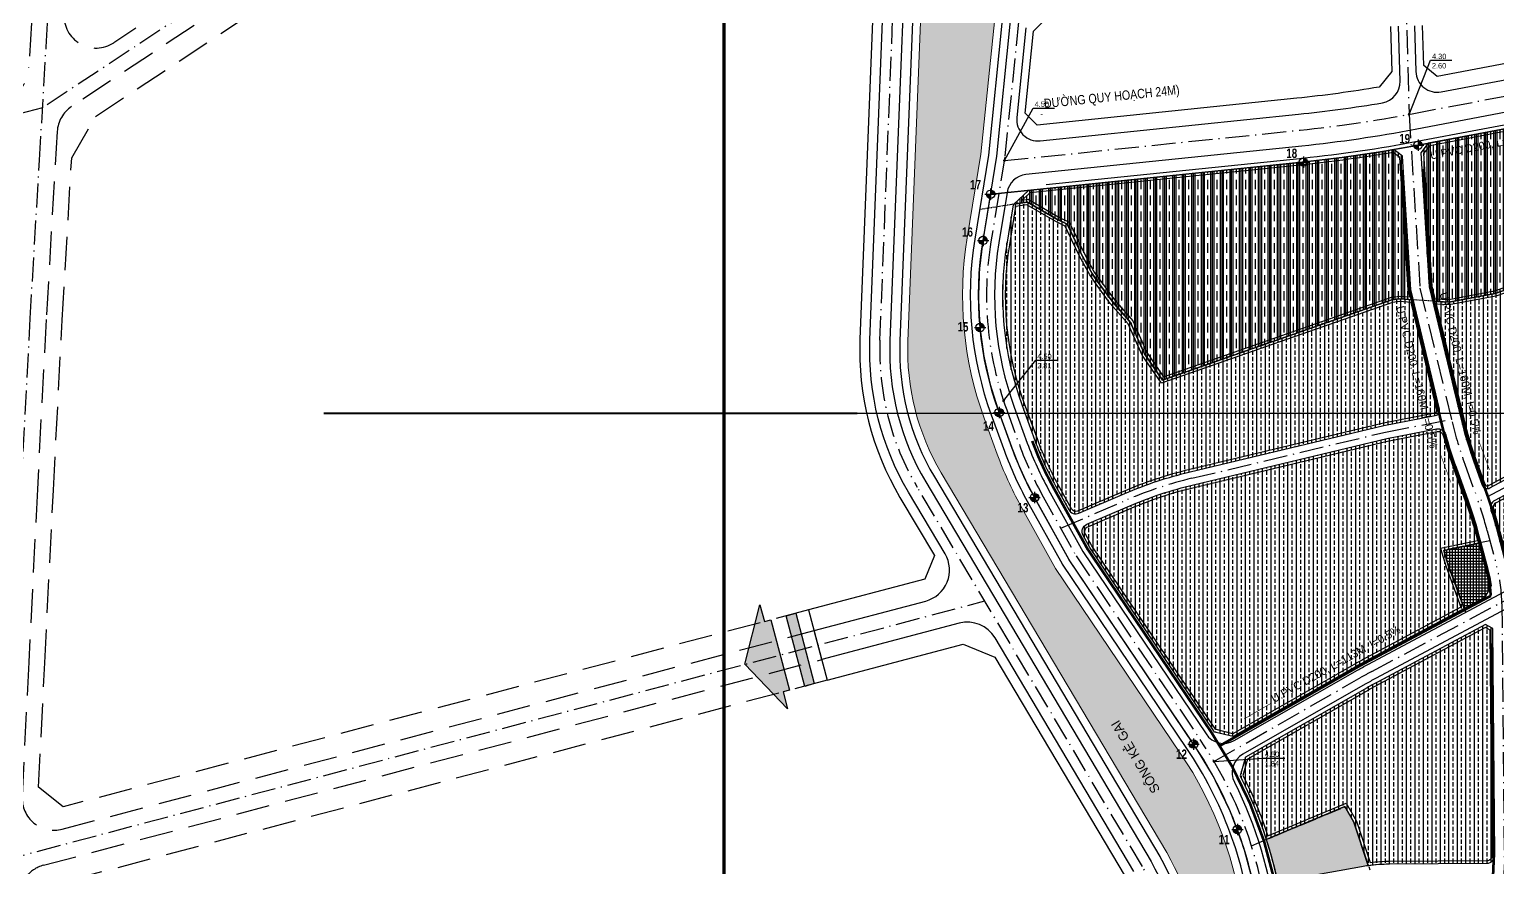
# Model space of a CAD drawing. Header units: metres. Extents: x 566631 to 571358, y 2062953 to 2068466.
# Drawn here: x 567714 to 568264, y 2066066 to 2066380 of the extents above; entities that cross this region are included whole.
import ezdxf
from ezdxf.enums import TextEntityAlignment as Align

# ---------------------------------------------------------------- set-up
doc = ezdxf.new("R2010")
doc.units = ezdxf.units.M
for name, pattern in [('ACAD_ISO10W100', [18.5, 12, -3, 0.5, -3]), ('CENTER', [2, 1.25, -0.25, 0.25, -0.25]), ('HIDDEN', [0.375, 0.25, -0.125])]:
    doc.linetypes.add(name, pattern=pattern)
for name, color, linetype, lineweight in [('boDnv', 54, 'CONTINUOUS', 25), ('datKeSog', 251, 'CONTINUOUS', 13), ('datMatNc', 150, 'CONTINUOUS', 13)]:
    doc.layers.add(name, color=color, linetype=linetype, lineweight=lineweight)
for name, color, linetype in [('BoThamCo', 94, 'CONTINUOUS'), ('ChiaLo', 128, 'CENTER'), ('dat cong cong', 240, 'CONTINUOUS'), ('datOXh', 42, 'CONTINUOUS'), ('ddc', 32, 'CONTINUOUS'), ('ghi_chu', 7, 'CONTINUOUS'), ('hacth sdd', 8, 'CONTINUOUS'), ('hatchViaHe+LogDg', 129, 'CONTINUOUS'), ('Khung ban ve', 7, 'CONTINUOUS'), ('LogDg', 7, 'CONTINUOUS'), ('LogDg phu', 7, 'CONTINUOUS'), ('QH', 7, 'CONTINUOUS'), ('RANHGIOI', 2, 'HIDDEN'), ('TimDg', 222, 'CONTINUOUS'), ('TNuoc Thai', 7, 'CONTINUOUS'), ('ViaHeS', 32, 'CONTINUOUS'), ('ViaHeSphu', 32, 'CONTINUOUS')]:
    doc.layers.add(name, color=color, linetype=linetype)
doc.styles.add('ARIALB', font='VHARIALB.ttf', dxfattribs={"width": 0.75})
doc.styles.add('avantH', font='VHAVAN.ttf', dxfattribs={"height": 10})
doc.styles.add('DIADANH1', font='VHAVAN.ttf', dxfattribs={"height": 2})
doc.styles.add('rms', font='romans.shx', dxfattribs={"width": 0.7, "bigfont": 'vns.shx'})
doc.styles.add('solo', font='VHARIALN.ttf')
doc.styles.add('STYLE3', font='VHBODO.ttf', dxfattribs={"width": 0.8, "height": 2.2})
doc.linetypes.add('ADL', pattern='A,0.125,-0.15,["++",rms,S=0.5,R=0,X=0,Y=-0.2245],-1.35,1.125', length=2.75)
doc.linetypes.add('TNTN_LINE', pattern='A,0.5,-0.2,["TN",Standard,S=0.1,R=0,X=-0.1,Y=-0.05],-0.25', length=0.95)
doc.dimstyles.new('kichthuocnut', dxfattribs={"dimtxt": 1.1, "dimasz": 0.5, "dimexe": 0.5, "dimexo": 0.5, "dimgap": 0.5, "dimtad": 1, "dimzin": 0, "dimdsep": 46, "dimtxsty": 'solo', "dimblk": 'BOXFILLED', "dimcen": 0.09, "dimdle": 1, "dimclrd": 256, "dimclre": 256, "dimclrt": 7, "dimadec": 0, "dimazin": 0, "dimtfac": 1, "dimtix": 1, "dimtofl": 0, "dimtmove": 1, "dimatfit": 3, "dimldrblk": 'ARCHTICK', "dimfxl": 1, "dimtfill": 1, "dimtfillclr": 2, "dimtolj": 1, "dimtzin": 0, "dimlwd": -1, "dimlwe": -1, "dimarcsym": 0})

# ---------------------------------------------------------------- blocks, each defined once
blk = doc.blocks.new('moc')
at = {"layer": 'QH', "linetype": 'Continuous'}
h = blk.add_hatch(color=7, dxfattribs=at)
h.paths.add_polyline_path([(0, 0), (0.53, 0, 0.414214), (0, 0.53)])
h.paths.add_polyline_path([(-0.53, 0, 0.414214), (0, -0.53), (0, 0)])
for p, q in [((0, 0.71), (0, -0.71)), ((-0.71, 0), (0.71, 0))]:
    blk.add_line(p, q, dxfattribs=at)
blk.add_circle((0, 0), 0.529, dxfattribs=at)

msp = doc.modelspace()

# ---------------------------------------------------------------- hatches: boundary and pattern name
at = {"layer": 'hacth sdd'}
h = msp.add_hatch(dxfattribs=at)
h.set_pattern_fill('DASH', color=152, scale=0.5, style=0)
edge = h.paths.add_edge_path()
edge.add_line((568183.62, 2065918.921), (568168.818, 2066044.598))
edge.add_arc((568024.813, 2066027.637), 145, 6.71726, 34.05898)
edge.add_line((568144.94, 2066108.844), (568098.19, 2066178))
edge.add_line((568098.19, 2066178), (568085.091, 2066201.597))
edge.add_arc((568202.25, 2066266.634), 134, 200.00841, 209.03546, ccw=False)
edge.add_line((568076.338, 2066220.785), (568071.423, 2066234.284))
edge.add_arc((568197.335, 2066280.133), 134, 170.7022, 200.00841, ccw=False)
edge.add_line((568065.095, 2066301.783), (568070.229, 2066333.138))
edge.add_line((568070.229, 2066333.138), (568075.391, 2066383.854))
edge.add_arc((567886.853, 2066414.424), 191, 350.79009, 357.98008)
edge.add_line((568077.734, 2066407.691), (568080.426, 2066483.999))
edge.add_line((568080.426, 2066483.999), (568080.646, 2066490.814))
edge.add_line((568080.646, 2066490.814), (568076.777, 2066494.781))
edge.add_line((568076.777, 2066494.781), (568057.079, 2066494.636))
edge.add_line((568057.079, 2066494.636), (568051.884, 2066489.606))
edge.add_line((568051.884, 2066489.606), (568042.867, 2066263.069))
edge.add_arc((568132.296, 2066259.51), 89.5, 177.72058, 210.71731)
edge.add_line((568055.353, 2066213.793), (568139.856, 2066071.571))
edge.add_arc((567955.412, 2065970.128), 210.5, 1.24505, 28.81045, ccw=False)
edge.add_line((568165.863, 2065974.702), (568167.588, 2065895.311))
edge.add_line((568167.588, 2065895.311), (568172.343, 2065891.903))
edge.add_line((568172.343, 2065891.903), (568183.438, 2065895.402))
edge.add_line((568183.438, 2065895.402), (568186.59, 2065900.513))
edge.add_line((568186.59, 2065900.513), (568183.62, 2065918.921))
h = msp.add_hatch(dxfattribs=at)
h.set_pattern_fill('CLAY', color=44, scale=0.75, angle=90, style=0)
h.set_pattern_definition([(90, (568235.096, 2066255.3278), (-3.571875, 2e-16), []), (90, (568234.5006, 2066255.3278), (-3.571875, 2e-16), []), (90, (568233.9053, 2066255.3278), (-3.571875, 2e-16), []), (90, (568232.7147, 2066255.3278), (-3.571875, 2e-16), [3.571875, -2.38125])])
edge = h.paths.add_edge_path()
edge.add_line((568375.518, 2066321.158), (568386.627, 2066323.963))
edge.add_line((568386.627, 2066323.963), (568395.646, 2066296.809))
edge.add_line((568395.646, 2066296.809), (568408.907, 2066301.763))
edge.add_line((568408.907, 2066301.763), (568410.778, 2066297.692))
edge.add_line((568410.778, 2066297.692), (568428.468, 2066255.328))
edge.add_line((568428.468, 2066255.328), (568437.554, 2066257.284))
edge.add_arc((568436.923, 2066260.217), 3, 282.14743, 375.84764)
edge.add_line((568439.809, 2066261.036), (568407.855, 2066373.601))
edge.add_line((568407.855, 2066373.601), (568401.671, 2066377.078))
edge.add_line((568401.671, 2066377.078), (568320.264, 2066354.564))
edge.add_arc((568183.791, 2066848.041), 512, 280.74598, 285.45902, ccw=False)
edge.add_line((568279.256, 2066345.02), (568237.855, 2066337.163))
edge.add_line((568237.855, 2066337.163), (568235.096, 2066333.609))
edge.add_line((568235.096, 2066333.609), (568238.242, 2066283.477))
edge.add_line((568238.242, 2066283.477), (568239.549, 2066278.045))
edge.add_line((568239.549, 2066278.045), (568245.6, 2066277.632))
edge.add_line((568245.6, 2066277.632), (568262.924, 2066280.934))
edge.add_line((568262.924, 2066280.934), (568271.62, 2066283.949))
edge.add_line((568271.62, 2066283.949), (568282.663, 2066285.207))
edge.add_line((568282.663, 2066285.207), (568309.336, 2066293.103))
edge.add_line((568309.336, 2066293.103), (568358.579, 2066318.298))
edge.add_line((568358.579, 2066318.298), (568368.701, 2066319.568))
edge.add_line((568368.701, 2066319.568), (568375.518, 2066321.158))
h = msp.add_hatch(dxfattribs=at)
h.set_pattern_fill('CLAY', color=44, scale=0.75, angle=90, style=0)
h.set_pattern_definition([(90, (568082.61, 2066248.525), (-3.571875, 2e-16), []), (90, (568082.0147, 2066248.525), (-3.571875, 2e-16), []), (90, (568081.4194, 2066248.525), (-3.571875, 2e-16), []), (90, (568080.2288, 2066248.525), (-3.571875, 2e-16), [3.57187, -2.38125])])
edge = h.paths.add_edge_path()
edge.add_line((568228.162, 2066332.331), (568225.019, 2066334.81))
edge.add_arc((568138.572, 2066839.459), 512, 275.88383, 279.72044, ccw=False)
edge.add_line((568191.058, 2066330.157), (568088.093, 2066319.545))
edge.add_line((568088.093, 2066319.545), (568082.61, 2066314.38))
edge.add_line((568082.61, 2066314.38), (568087.675, 2066315.185))
edge.add_line((568087.675, 2066315.185), (568098.717, 2066308.781))
edge.add_line((568098.717, 2066308.781), (568102.558, 2066306.85))
edge.add_line((568102.558, 2066306.85), (568103.736, 2066304.4))
edge.add_line((568103.736, 2066304.4), (568108.094, 2066295.332))
edge.add_line((568108.094, 2066295.332), (568111.862, 2066288.416))
edge.add_line((568111.862, 2066288.416), (568114.568, 2066284.564))
edge.add_line((568114.568, 2066284.564), (568119.492, 2066277.872))
edge.add_line((568119.492, 2066277.872), (568126.293, 2066270.091))
edge.add_line((568126.293, 2066270.091), (568131.525, 2066258.385))
edge.add_line((568131.525, 2066258.385), (568138.255, 2066248.525))
edge.add_line((568138.255, 2066248.525), (568224.265, 2066278.555))
edge.add_line((568224.265, 2066278.555), (568227.187, 2066278.888))
edge.add_line((568227.187, 2066278.888), (568232.229, 2066278.544))
edge.add_line((568232.229, 2066278.544), (568231.294, 2066282.431))
edge.add_line((568231.294, 2066282.431), (568228.162, 2066332.331))
h = msp.add_hatch(dxfattribs=at)
h.set_pattern_fill('BRASS', color=57, scale=0.5, angle=90, style=0)
h.set_pattern_definition([(90, (568239.5493, 2066207.8738), (-3.175, 2e-16), []), (90, (568237.962, 2066207.8738), (-3.175, 2e-16), [1.5875, -0.79375])])
edge = h.paths.add_edge_path()
edge.add_line((568410.778, 2066297.692), (568408.907, 2066301.763))
edge.add_line((568408.907, 2066301.763), (568395.646, 2066296.809))
edge.add_line((568395.646, 2066296.809), (568386.627, 2066323.963))
edge.add_line((568386.627, 2066323.963), (568375.518, 2066321.158))
edge.add_line((568375.518, 2066321.158), (568368.701, 2066319.568))
edge.add_line((568368.701, 2066319.568), (568358.579, 2066318.298))
edge.add_line((568358.579, 2066318.298), (568309.336, 2066293.103))
edge.add_line((568309.336, 2066293.103), (568282.663, 2066285.207))
edge.add_line((568282.663, 2066285.207), (568271.62, 2066283.949))
edge.add_line((568271.62, 2066283.949), (568262.924, 2066280.934))
edge.add_line((568262.924, 2066280.934), (568245.6, 2066277.632))
edge.add_line((568245.6, 2066277.632), (568239.549, 2066278.045))
edge.add_line((568239.549, 2066278.045), (568250.217, 2066233.723))
edge.add_arc((568392.65, 2066268.004), 146.5, 193.53287, 199.85973)
edge.add_line((568254.862, 2066218.235), (568258.129, 2066209.191))
edge.add_arc((568260.01, 2066209.87), 2, 199.85973, 298.11578)
edge.add_line((568260.953, 2066208.106), (568303.339, 2066230.753))
edge.add_arc((568332.792, 2066175.628), 62.5, 105.28852, 118.11578, ccw=False)
edge.add_line((568316.312, 2066235.916), (568331.719, 2066240.128))
edge.add_arc((568333.696, 2066232.893), 7.5, 45.27983, 105.28852, ccw=False)
edge.add_line((568338.973, 2066238.222), (568341.821, 2066235.403))
edge.add_arc((568343.932, 2066237.534), 3, 225.27983, 286.30827)
edge.add_line((568344.774, 2066234.655), (568376.966, 2066244.074))
edge.add_arc((568394.517, 2066184.088), 62.5, 102.14743, 106.30827, ccw=False)
edge.add_line((568381.365, 2066245.189), (568428.468, 2066255.328))
edge.add_line((568428.468, 2066255.328), (568410.778, 2066297.692))
h = msp.add_hatch(dxfattribs=at)
h.set_pattern_fill('BRASS', color=57, scale=0.5, angle=90, style=0)
h.set_pattern_definition([(90, (568078.405, 2066198.4447), (-3.175, 2e-16), []), (90, (568076.8176, 2066198.4447), (-3.175, 2e-16), [1.5875, -0.79375])])
edge = h.paths.add_edge_path()
edge.add_line((568232.229, 2066278.544), (568227.187, 2066278.888))
edge.add_line((568227.187, 2066278.888), (568224.265, 2066278.555))
edge.add_line((568224.265, 2066278.555), (568138.255, 2066248.525))
edge.add_line((568138.255, 2066248.525), (568131.525, 2066258.385))
edge.add_line((568131.525, 2066258.385), (568126.293, 2066270.091))
edge.add_line((568126.293, 2066270.091), (568119.492, 2066277.872))
edge.add_line((568119.492, 2066277.872), (568114.568, 2066284.564))
edge.add_line((568114.568, 2066284.564), (568111.862, 2066288.416))
edge.add_line((568111.862, 2066288.416), (568108.094, 2066295.332))
edge.add_line((568108.094, 2066295.332), (568103.736, 2066304.4))
edge.add_line((568103.736, 2066304.4), (568102.558, 2066306.85))
edge.add_line((568102.558, 2066306.85), (568098.717, 2066308.781))
edge.add_line((568098.717, 2066308.781), (568087.675, 2066315.185))
edge.add_line((568087.675, 2066315.185), (568082.61, 2066314.38))
edge.add_line((568082.61, 2066314.38), (568082.311, 2066314.099))
edge.add_line((568082.311, 2066314.099), (568079.898, 2066299.359))
edge.add_arc((568197.335, 2066280.133), 119, 170.7022, 200.00841)
edge.add_line((568085.517, 2066239.416), (568090.433, 2066225.917))
edge.add_arc((568202.25, 2066266.634), 119, 200.00841, 209.03546)
edge.add_line((568098.206, 2066208.877), (568103.141, 2066199.987))
edge.add_arc((568105.764, 2066201.443), 3, 209.03546, 293.15484)
edge.add_line((568106.944, 2066198.684), (568124.125, 2066206.032))
edge.add_arc((568184.091, 2066065.817), 152.5, 103.41777, 113.15484, ccw=False)
edge.add_line((568148.703, 2066214.154), (568221.281, 2066231.468))
edge.add_line((568221.281, 2066231.468), (568240.512, 2066235.205))
edge.add_arc((568240.131, 2066237.168), 2, 280.99448, 373.53287)
edge.add_line((568242.075, 2066237.636), (568232.229, 2066278.544))
h = msp.add_hatch(dxfattribs=at)
h.set_pattern_fill('BRASS', color=57, scale=0.5, angle=90, style=0)
edge = h.paths.add_edge_path()
edge.add_arc((568348.179, 2066201.25), 3, 275.12894, 378.65984)
edge.add_line((568351.021, 2066202.209), (568342.637, 2066227.035))
edge.add_arc((568339.321, 2066225.915), 3.5, 18.65984, 45.27983)
edge.add_line((568341.784, 2066228.402), (568335.438, 2066234.686))
edge.add_arc((568333.679, 2066232.91), 2.5, 45.27983, 112.66909)
edge.add_line((568332.716, 2066235.217), (568317.63, 2066231.093))
edge.add_arc((568332.792, 2066175.628), 57.5, 105.28852, 118.11578)
edge.add_line((568305.695, 2066226.343), (568262.81, 2066203.429))
edge.add_arc((568264.223, 2066200.783), 3, 118.11578, 197.57265)
edge.add_arc((568115.026, 2066153.533), 153.5, 14.86635, 17.57265, ccw=False)
edge.add_line((568263.388, 2066192.916), (568266.934, 2066179.56))
edge.add_arc((568208.942, 2066164.166), 60, 10.43285, 14.86635, ccw=False)
edge.add_line((568267.95, 2066175.031), (568271.067, 2066173.479))
edge.add_line((568271.067, 2066173.479), (568286.52, 2066181.72))
edge.add_line((568286.52, 2066181.72), (568310.209, 2066189.997))
edge.add_arc((568362.661, 2066039.898), 159, 95.12894, 109.26186, ccw=False)
h = msp.add_hatch(dxfattribs=at)
h.set_pattern_fill('BRASS', color=57, scale=0.5, angle=90, style=0)
edge = h.paths.add_edge_path()
edge.add_line((568251.377, 2066162.981), (568214.558, 2066143.348))
edge.add_arc((568289.369, 2066003.047), 159, 118.06735, 119.71344)
edge.add_line((568210.559, 2066141.141), (568164.775, 2066115.012))
edge.add_line((568164.775, 2066115.012), (568157.714, 2066116.73))
edge.add_arc((568024.813, 2066027.637), 160, 33.83687, 34.05898)
edge.add_line((568157.367, 2066117.245), (568110.986, 2066185.856))
edge.add_line((568110.986, 2066185.856), (568108.509, 2066190.318))
edge.add_arc((568111.131, 2066191.774), 3, 113.15484, 209.03546, ccw=False)
edge.add_line((568109.952, 2066194.533), (568126.091, 2066201.435))
edge.add_arc((568184.091, 2066065.817), 147.5, 103.41777, 113.15484, ccw=False)
edge.add_line((568149.864, 2066209.291), (568222.338, 2066226.58))
edge.add_line((568222.338, 2066226.58), (568240.975, 2066230.201))
edge.add_arc((568241.547, 2066227.256), 3, 15.09203, 100.99448, ccw=False)
edge.add_arc((568392.65, 2066268.004), 153.5, 195.09203, 199.85973)
edge.add_line((568248.279, 2066215.857), (568252.814, 2066203.302))
edge.add_arc((568115.026, 2066153.533), 146.5, 14.86635, 19.85973, ccw=False)
edge.add_line((568256.623, 2066191.12), (568257.565, 2066187.57))
edge.add_line((568257.565, 2066187.57), (568243.676, 2066184.735))
edge.add_line((568243.676, 2066184.735), (568245.354, 2066179.226))
edge.add_line((568245.354, 2066179.226), (568251.377, 2066162.981))
at = {"layer": 'hacth sdd', "linetype": 'ByBlock'}
h = msp.add_hatch(dxfattribs=at)
h.set_pattern_fill('NET', color=1, scale=0.35, style=0)
h.set_pattern_definition([(0, (568243.6757, 2066162.9807), (0, 1.11125), []), (90, (568243.6757, 2066162.9807), (-1.11125, 7e-17), [])])
edge = h.paths.add_edge_path()
edge.add_arc((568208.942, 2066164.166), 53, 7.95428, 14.86635, ccw=False)
edge.add_line((568261.432, 2066171.5), (568259.116, 2066167.107))
edge.add_line((568259.116, 2066167.107), (568251.377, 2066162.981))
edge.add_line((568251.377, 2066162.981), (568245.354, 2066179.226))
edge.add_line((568245.354, 2066179.226), (568243.676, 2066184.735))
edge.add_line((568243.676, 2066184.735), (568257.565, 2066187.57))
edge.add_line((568257.565, 2066187.57), (568260.168, 2066177.764))
at = {"layer": 'hacth sdd'}
h = msp.add_hatch(dxfattribs=at)
h.set_pattern_fill('BRASS', color=57, scale=0.5, angle=90, style=0)
edge = h.paths.add_edge_path()
edge.add_line((568262.03, 2066155.446), (568259.353, 2066157.034))
edge.add_line((568259.353, 2066157.034), (568218.793, 2066135.407))
edge.add_arc((568289.369, 2066003.047), 150, 118.06735, 119.71344)
edge.add_line((568215.02, 2066133.325), (568169.335, 2066107.252))
edge.add_line((568169.335, 2066107.252), (568167.334, 2066100.356))
edge.add_arc((568024.813, 2066027.637), 160, 17.76956, 27.03217, ccw=False)
edge.add_line((568177.18, 2066076.468), (568206.627, 2066088.785))
edge.add_line((568206.627, 2066088.785), (568210.015, 2066082.925))
edge.add_line((568210.015, 2066082.925), (568215.41, 2066066.775))
edge.add_arc((568223.835, 2066004.845), 62.5, 90.40789, 97.74772, ccw=False)
edge.add_line((568223.39, 2066067.344), (568259.883, 2066067.604))
edge.add_arc((568259.862, 2066070.604), 3, 270.40789, 360.5616)
edge.add_line((568262.861, 2066070.633), (568262.03, 2066155.446))
h = msp.add_hatch(dxfattribs=at)
h.set_pattern_fill('CROSS', color=64, scale=0.05, style=0)
h.set_pattern_definition([(0, (568177.18017, 2066061.257), (0.3175, 0.3175), [0.15875, -0.47625]), (90, (568177.25954, 2066061.1776), (-0.3175, 0.3175), [0.15875, -0.47625])])
edge = h.paths.add_edge_path()
edge.add_line((568210.015, 2066082.925), (568206.627, 2066088.785))
edge.add_line((568206.627, 2066088.785), (568177.18, 2066076.468))
edge.add_arc((568024.813, 2066027.637), 160, 12.96604, 17.76956, ccw=False)
edge.add_arc((568183.657, 2066064.21), 3, 192.96611, 192.96858, ccw=False)
edge.add_arc((568183.657, 2066064.21), 3, 192.96609, 280.11817)
edge.add_line((568184.185, 2066061.257), (568212.855, 2066066.373))
edge.add_arc((568223.835, 2066004.845), 62.5, 97.74772, 100.11817, ccw=False)
edge.add_line((568215.41, 2066066.775), (568210.015, 2066082.925))
at = {"layer": 'hatchViaHe+LogDg'}
for points in [[(567996.051, 2066131.712), (567997.711, 2066125.424), (567981.779, 2066142.096), (567987.419, 2066164.4), (567989.079, 2066158.113), (567991.474, 2066158.745), (567998.447, 2066132.344)], [(568000.802, 2066161.179), (568007.757, 2066134.831), (568004.181, 2066133.829), (567997.209, 2066160.23)]]:
    msp.add_hatch(color=158, dxfattribs=at).paths.add_polyline_path(points)

# ---------------------------------------------------------------- linework, layer by layer
at = {"layer": 'boDnv', "color": 10, "linetype": 'ADL', "ltscale": 0.25}
for points in [[(568375.282, 2066322.13), (568387.283, 2066325.16), (568396.268, 2066298.109), (568409.427, 2066303.025), (568411.694, 2066298.094), (568429.07, 2066256.48), (568437.344, 2066258.261, 0.4332579), (568438.847, 2066260.763), (568407.006, 2066372.931), (568401.54, 2066376.004), (568320.53, 2066353.601, -0.0205674), (568279.442, 2066344.037), (568238.413, 2066336.251), (568236.118, 2066333.294), (568239.234, 2066283.627), (568240.35, 2066278.992), (568245.54, 2066278.639), (568262.666, 2066281.903), (568271.397, 2066284.93), (568282.463, 2066286.191), (568308.963, 2066294.036), (568358.28, 2066319.268), (568368.525, 2066320.554)], [(568227.192, 2066331.822), (568224.749, 2066333.749, -0.0165249), (568191.161, 2066329.162), (568088.532, 2066318.585), (568085.657, 2066315.877), (568087.869, 2066316.228), (568099.193, 2066309.661), (568103.312, 2066307.591), (568104.637, 2066304.833), (568108.984, 2066295.788), (568112.713, 2066288.945), (568115.38, 2066285.148), (568120.273, 2066278.499), (568127.145, 2066270.636), (568132.401, 2066258.875), (568138.649, 2066249.722), (568224.041, 2066279.536), (568227.164, 2066279.891), (568230.938, 2066279.634), (568230.301, 2066282.282)], [(568231.429, 2066277.596), (568227.209, 2066277.884), (568224.489, 2066277.574), (568137.861, 2066247.328), (568130.648, 2066257.895), (568125.442, 2066269.546), (568118.712, 2066277.246), (568113.756, 2066283.981), (568111.011, 2066287.888), (568107.204, 2066294.876), (568102.834, 2066303.967), (568101.805, 2066306.11), (568098.241, 2066307.901), (568087.481, 2066314.141), (568083.221, 2066313.465), (568080.885, 2066299.198, 0.128574), (568086.457, 2066239.758), (568091.372, 2066226.259, 0.0394083), (568099.08, 2066209.362), (568104.016, 2066200.472, 0.3844618), (568106.551, 2066199.604), (568123.732, 2066206.952, -0.0425116), (568148.471, 2066215.127), (568221.07, 2066232.446), (568240.321, 2066236.186, 0.42725), (568241.103, 2066237.402)], [(568348.357, 2066199.258, 0.4852014), (568350.073, 2066201.889), (568341.69, 2066226.715, 0.1166768), (568341.08, 2066227.692), (568334.735, 2066233.976, 0.3131001), (568333.049, 2066234.271), (568317.894, 2066230.128, 0.056028), (568306.166, 2066225.461), (568263.281, 2066202.547, 0.3612887), (568262.317, 2066200.179, -0.011809), (568264.355, 2066193.173), (568267.9, 2066179.816, -0.0172923), (568268.841, 2066175.705), (568271.051, 2066174.604), (568286.118, 2066182.638), (568309.879, 2066190.942, -0.0617448)], [(568250.136, 2066163.452), (568214.088, 2066144.23, 0.0071825), (568210.063, 2066142.01), (568164.625, 2066116.078), (568158.327, 2066117.61, 0.0003646), (568158.196, 2066117.805), (568111.839, 2066186.38), (568109.383, 2066190.804, -0.4446047), (568110.345, 2066193.613), (568126.485, 2066200.516, -0.0425116), (568150.096, 2066208.318), (568222.55, 2066225.603), (568241.166, 2066229.219, -0.3934189), (568243.478, 2066227.777, 0.020806), (568247.338, 2066215.518), (568251.873, 2066202.962, -0.0217912), (568255.656, 2066190.864), (568256.327, 2066188.338), (568242.399, 2066185.496), (568244.406, 2066178.906)], [(568261.036, 2066154.873), (568259.327, 2066155.887), (568219.263, 2066134.524, 0.0071825), (568215.516, 2066132.456), (568170.182, 2066106.584), (568168.404, 2066100.457, -0.0381264), (568177.796, 2066077.809), (568207.053, 2066090.047), (568210.931, 2066083.338), (568216.097, 2066067.872, -0.0287685), (568223.383, 2066068.344), (568259.876, 2066068.604, 0.4149995), (568261.861, 2066070.623)]]:
    msp.add_lwpolyline(points, format="xyb", close=True, dxfattribs=at)
msp.add_lwpolyline([(568271.843, 2066282.968), (568263.183, 2066279.965), (568245.661, 2066276.626), (568240.84, 2066276.954), (568251.189, 2066233.957, 0.0276131), (568255.803, 2066218.575), (568259.07, 2066209.53, 0.4570762), (568260.482, 2066208.988), (568302.867, 2066231.635, -0.056028)], format="xyb", dxfattribs=at)
at = {"layer": 'BoThamCo'}
msp.add_lwpolyline([(568210.015, 2066082.925), (568206.627, 2066088.785), (568177.18, 2066076.468, -0.0209624), (568180.734, 2066063.537, -0.0000108), (568180.734, 2066063.537, 0.399729), (568184.185, 2066061.257), (568212.855, 2066066.373, -0.0103434), (568215.41, 2066066.775)], format="xyb", close=True, dxfattribs=at)
at = {"layer": 'ChiaLo', "elevation": 0}
msp.add_lwpolyline([(568271.62, 2066283.949), (568262.924, 2066280.934), (568245.6, 2066277.632), (568227.187, 2066278.888), (568224.265, 2066278.555), (568138.255, 2066248.525), (568131.525, 2066258.385), (568126.293, 2066270.091), (568119.492, 2066277.872), (568114.568, 2066284.564), (568111.862, 2066288.416), (568108.094, 2066295.332), (568103.736, 2066304.4), (568102.558, 2066306.85), (568098.717, 2066308.781), (568087.675, 2066315.185), (568069.866, 2066312.356)], dxfattribs=at)
at = {"layer": 'ChiaLo', "ltscale": 5}
for points in [[(568261, 2066188.271), (568243.676, 2066184.735), (568245.354, 2066179.226), (568251.955, 2066161.422)], [(568171.624, 2066074.143), (568206.627, 2066088.785), (568210.015, 2066082.925), (568216.216, 2066064.36)]]:
    msp.add_lwpolyline(points, dxfattribs=at)
at = {"layer": 'dat cong cong'}
msp.add_lwpolyline([(568260.168, 2066177.764, -0.0301687), (568261.432, 2066171.5), (568259.116, 2066167.107), (568251.377, 2066162.981), (568245.354, 2066179.226), (568243.676, 2066184.735), (568257.565, 2066187.57)], format="xyb", close=True, dxfattribs=at)
at = {"layer": 'datKeSog'}
msp.add_lwpolyline([(568051.884, 2066489.606), (568048.761, 2066486.583), (568039.869, 2066263.189, 0.1449785), (568052.774, 2066212.26), (568137.252, 2066070.081, -0.1207993), (568162.863, 2065974.637), (568164.54, 2065897.495), (568167.588, 2065895.311), (568165.863, 2065974.702, 0.1208601), (568139.856, 2066071.571), (568055.353, 2066213.793, -0.1449785), (568042.867, 2066263.069)], format="xyb", close=True, dxfattribs=at)
msp.add_lwpolyline([(568075.391, 2066383.854), (568070.229, 2066333.138), (568065.095, 2066301.783, 0.128574), (568071.423, 2066234.284), (568076.338, 2066220.785, 0.0394083), (568085.091, 2066201.597), (568098.19, 2066178), (568144.94, 2066108.844, -0.11987), (568168.818, 2066044.598), (568183.62, 2065918.921), (568186.59, 2065900.513), (568188.999, 2065904.419), (568186.592, 2065919.336), (568171.798, 2066044.949, 0.11987), (568147.426, 2066110.524), (568100.749, 2066179.572), (568087.714, 2066203.053, -0.0394083), (568079.157, 2066221.811), (568074.241, 2066235.31, -0.128574), (568068.056, 2066301.298), (568073.204, 2066332.743), (568078.366, 2066383.462, 0.0312673)], format="xyb", dxfattribs=at)
at = {"layer": 'datMatNc'}
msp.add_lwpolyline([(568183.62, 2065918.921), (568168.818, 2066044.598, 0.11987), (568144.94, 2066108.844), (568098.19, 2066178), (568085.091, 2066201.597, -0.0394083), (568076.338, 2066220.785), (568071.423, 2066234.284, -0.128574), (568065.095, 2066301.783), (568070.229, 2066333.138), (568075.391, 2066383.854, 0.0313826), (568077.734, 2066407.691), (568080.426, 2066483.999), (568080.646, 2066490.814), (568076.777, 2066494.781), (568057.079, 2066494.636), (568051.884, 2066489.606), (568042.867, 2066263.069, 0.1449785), (568055.353, 2066213.793), (568139.856, 2066071.571, -0.1208601), (568165.863, 2065974.702), (568167.588, 2065895.311), (568172.343, 2065891.903), (568183.438, 2065895.402), (568186.59, 2065900.513)], format="xyb", close=True, dxfattribs=at)
at = {"layer": 'datOXh', "linetype": 'ByBlock'}
for points in [[(568375.518, 2066321.158), (568386.627, 2066323.963), (568395.646, 2066296.809), (568408.907, 2066301.763), (568410.778, 2066297.692), (568428.468, 2066255.328), (568437.554, 2066257.284, 0.4332579), (568439.809, 2066261.036), (568407.855, 2066373.601), (568401.671, 2066377.078), (568320.264, 2066354.564, -0.0205674), (568279.256, 2066345.02), (568237.855, 2066337.163), (568235.096, 2066333.609), (568238.242, 2066283.477), (568239.549, 2066278.045), (568245.6, 2066277.632), (568262.924, 2066280.934), (568271.62, 2066283.949), (568282.663, 2066285.207), (568309.336, 2066293.103), (568358.579, 2066318.298), (568368.701, 2066319.568)], [(568228.162, 2066332.331), (568225.019, 2066334.81, -0.016742), (568191.058, 2066330.157), (568088.093, 2066319.545), (568082.61, 2066314.38), (568087.675, 2066315.185), (568098.717, 2066308.781), (568102.558, 2066306.85), (568103.736, 2066304.4), (568108.094, 2066295.332), (568111.862, 2066288.416), (568114.568, 2066284.564), (568119.492, 2066277.872), (568126.293, 2066270.091), (568131.525, 2066258.385), (568138.255, 2066248.525), (568224.265, 2066278.555), (568227.187, 2066278.888), (568232.229, 2066278.544), (568231.294, 2066282.431)]]:
    msp.add_lwpolyline(points, format="xyb", close=True, dxfattribs=at)
at = {"layer": 'ddc'}
for points in [[(568232.229, 2066278.544), (568227.187, 2066278.888), (568224.265, 2066278.555), (568138.255, 2066248.525), (568131.525, 2066258.385), (568126.293, 2066270.091), (568119.492, 2066277.872), (568114.568, 2066284.564), (568111.862, 2066288.416), (568108.094, 2066295.332), (568103.736, 2066304.4), (568102.558, 2066306.85), (568098.717, 2066308.781), (568087.675, 2066315.185), (568082.61, 2066314.38), (568082.311, 2066314.099), (568079.898, 2066299.359, 0.128574), (568085.517, 2066239.416), (568090.433, 2066225.917, 0.0394083), (568098.206, 2066208.877), (568103.141, 2066199.987, 0.3844618), (568106.944, 2066198.684), (568124.125, 2066206.032, -0.0425116), (568148.703, 2066214.154), (568221.281, 2066231.468), (568240.512, 2066235.205, 0.42725), (568242.075, 2066237.636)], [(568251.377, 2066162.981), (568214.558, 2066143.348, 0.0071825), (568210.559, 2066141.141), (568164.775, 2066115.012), (568157.714, 2066116.73, 0.0009691), (568157.367, 2066117.245), (568110.986, 2066185.856), (568108.509, 2066190.318, -0.4446047), (568109.952, 2066194.533), (568126.091, 2066201.435, -0.0425116), (568149.864, 2066209.291), (568222.338, 2066226.58), (568240.975, 2066230.201, -0.3934189), (568244.444, 2066228.037, 0.020806), (568248.279, 2066215.857), (568252.814, 2066203.302, -0.0217912), (568256.623, 2066191.12), (568257.565, 2066187.57), (568243.676, 2066184.735), (568245.354, 2066179.226)], [(568262.03, 2066155.446), (568259.353, 2066157.034), (568218.793, 2066135.407, 0.0071825), (568215.02, 2066133.325), (568169.335, 2066107.252), (568167.334, 2066100.356, -0.0404378), (568177.18, 2066076.468), (568206.627, 2066088.785), (568210.015, 2066082.925), (568215.41, 2066066.775, -0.032037), (568223.39, 2066067.344), (568259.883, 2066067.604, 0.4149995), (568262.861, 2066070.633)]]:
    msp.add_lwpolyline(points, format="xyb", close=True, dxfattribs=at)
for points in [[(568271.62, 2066283.949), (568262.924, 2066280.934), (568245.6, 2066277.632), (568239.549, 2066278.045), (568250.217, 2066233.723, 0.0276131), (568254.862, 2066218.235), (568258.129, 2066209.191, 0.4570762), (568260.953, 2066208.106), (568303.339, 2066230.753, -0.056028)], [(568348.447, 2066198.262, 0.4852014), (568351.021, 2066202.209), (568342.637, 2066227.035, 0.1166768), (568341.784, 2066228.402), (568335.438, 2066234.686, 0.3028191), (568332.716, 2066235.217), (568317.63, 2066231.093, 0.056028), (568305.695, 2066226.343), (568262.81, 2066203.429, 0.3612887), (568261.363, 2066199.877, -0.011809), (568263.388, 2066192.916), (568266.934, 2066179.56, -0.0193472), (568267.95, 2066175.031), (568271.067, 2066173.479), (568286.52, 2066181.72), (568310.209, 2066189.997, -0.0617448), (568348.447, 2066198.262)]]:
    msp.add_lwpolyline(points, format="xyb", dxfattribs=at)
at = {"layer": 'Khung ban ve', "const_width": 1.2}
msp.add_lwpolyline([(567973.928, 2066641.109), (569223.928, 2066641.109), (569223.928, 2065831.109), (567973.928, 2065831.109)], close=True, dxfattribs=at)
at = {"layer": 'Khung ban ve', "color": 0, "const_width": 0.75}
msp.add_lwpolyline([(567823.928, 2066236.109), (568023.928, 2066236.109)], dxfattribs=at)
at = {"layer": 'Khung ban ve', "color": 250, "const_width": 0.5}
msp.add_lwpolyline([(569223.928, 2066236.109), (567973.928, 2066236.109)], dxfattribs=at)
at = {"layer": 'LogDg'}
for points in [[(568127.482, 2066064.499), (568075.501, 2066151.985, 0.3349429), (568062.122, 2066157.458), (568010.55, 2066143.843), (568007.678, 2066154.72), (568049.523, 2066165.767, 0.4981915), (568056.777, 2066183.499), (568043.102, 2066206.514, -0.1449785), (568028.628, 2066263.636), (568037.635, 2066489.928, 0.4280878)], [(568045.189, 2066491.114), (568036.122, 2066263.338, 0.1449785), (568049.55, 2066210.345), (568133.996, 2066068.22, -0.1207214), (568159.114, 2065974.555), (568160.777, 2065898.07, 0.4999972), (568176.383, 2065886.886), (568184.083, 2065889.314, 0.3722013), (568192.32, 2065902.67), (568189.564, 2065919.75), (568174.777, 2066045.3, 0.11987), (568149.911, 2066112.204), (568103.308, 2066181.143), (568090.337, 2066204.509, -0.0394083), (568081.976, 2066222.838), (568077.06, 2066236.337, -0.128574), (568071.016, 2066300.813), (568076.179, 2066332.349), (568081.342, 2066383.07, 0.0311548)], [(568190.443, 2066336.125), (568087.118, 2066325.477, 0.3385707), (568080.043, 2066318.811), (568076.937, 2066299.844, 0.128574), (568082.698, 2066238.39), (568087.614, 2066224.891, 0.0394083), (568095.583, 2066207.421), (568108.426, 2066184.285), (568154.595, 2066115.989, 0.3921699), (568165.188, 2066113.521), (568211.302, 2066139.838, -0.0071825), (568215.264, 2066142.024), (568287.124, 2066180.342), (568310.704, 2066188.581, -0.1818206), (568421.555, 2066185.973), (568438.688, 2066179.065, 0.0837549), (568462.572, 2066173.821, 0.5131316), (568468.637, 2066181.453), (568413.347, 2066376.227, 0.4122284), (568401.062, 2066383.135), (568318.665, 2066360.347, -0.0205674), (568278.137, 2066350.914), (568232.919, 2066342.333, -0.0212183), (568190.443, 2066336.125, 0.0212183)], [(568087.1, 2066380.386), (568083.687, 2066346.859, 0.4753477), (568092.466, 2066338.092), (568189.213, 2066348.062, 0.016072), (568220.675, 2066352.33, 0.37392), (568227.342, 2066360.438), (568226.776, 2066381.045)], [(568232.774, 2066381.21), (568233.245, 2066364.05, 0.4619163), (568242.734, 2066356.41), (568275.9, 2066362.704, 0.0205674)], [(568307.511, 2066173.603, 0.4178496), (568298.566, 2066177.984), (568289.54, 2066174.83), (568218.087, 2066136.73, 0.0071825), (568214.276, 2066134.627), (568168.395, 2066108.443, 0.398341), (568165.207, 2066097.914, -0.0869341), (568180.736, 2066046.002), (568195.508, 2065920.579), (568197.503, 2065908.217, 0.4630471), (568213.167, 2065898.752), (568373.279, 2065952.485, 0.4142136), (568378.318, 2065962.614), (568307.511, 2066173.603)]]:
    msp.add_lwpolyline(points, format="xyb", dxfattribs=at)
msp.add_lwpolyline([(568088.348, 2066222.875), (568088.348, 2066222.875)], dxfattribs=at)
at = {"layer": 'LogDg', "ltscale": 0.75}
for points in [[(567996.051, 2066131.712), (567997.711, 2066125.424), (567981.779, 2066142.096), (567987.419, 2066164.4), (567989.079, 2066158.113), (567991.474, 2066158.745), (567998.447, 2066132.344)], [(568000.802, 2066161.179), (568007.757, 2066134.831), (568004.181, 2066133.829), (567997.209, 2066160.23)]]:
    msp.add_lwpolyline(points, close=True, dxfattribs=at)
at = {"layer": 'LogDg phu', "linetype": 'HIDDEN', "ltscale": 50}
msp.add_lwpolyline([(567578.105, 2066754.815, -0.6487372), (567605.446, 2066753.093), (567615.592, 2066725.881), (567634.001, 2066676.722), (567656.067, 2066619.9), (567681.37, 2066558.666), (567696.618, 2066521.768), (567709.744, 2066486.732), (567717.053, 2066439.179), (567715.517, 2066400.981), (567713.436, 2066365.622, -0.3241613), (567702.29, 2066352), (567414.414, 2066276, -0.5197534), (567395.644, 2066291.827), (567407.892, 2066430.044)], format="xyb", close=True, dxfattribs=at)
for points in [[(568008.176, 2066513.527), (568008.176, 2066513.527, 0.1450851), (567909.963, 2066483.629), (567745.222, 2066374.829, -0.6176506), (567726.63, 2066385.546), (567728.794, 2066422.357), (567726.223, 2066467.782), (567711.214, 2066517.871)], [(568121.409, 2065869.548), (567839.882, 2065780.757, -0.3885953), (567809.275, 2065795.007), (567793.971, 2065831.844), (567775.265, 2065876.865), (567764.425, 2065902.956), (567747.282, 2065944.215), (567729.223, 2065987.679), (567710.465, 2066038.558), (567709.961, 2066054.871, -0.3491089), (567718.893, 2066066.844), (568010.55, 2066143.843)]]:
    msp.add_lwpolyline(points, format="xyb", dxfattribs=at)
at = {"layer": 'LogDg phu', "linetype": 'HIDDEN', "ltscale": 50, "elevation": 0}
msp.add_lwpolyline([(568008.259, 2066502.277), (568008.259, 2066502.277, 0.1450851), (567916.163, 2066474.241), (567729.41, 2066350.904, 0.2363349), (567724.044, 2066341.596), (567719.901, 2066271.24), (567716.611, 2066207.608), (567713.397, 2066142.943), (567710.892, 2066092.538, 0.5075175), (567725.94, 2066080.34), (568007.678, 2066154.72)], format="xyb", dxfattribs=at)
at = {"layer": 'RANHGIOI', "color": 1, "ltscale": 9, "const_width": 0.5}
msp.add_lwpolyline([(568279.256, 2066345.02), (568234.037, 2066336.438, -0.0212183), (568191.058, 2066330.157), (568073.843, 2066318.077), (568071.016, 2066300.813, 0.128574), (568077.06, 2066236.337), (568081.976, 2066222.838, 0.0394083), (568090.337, 2066204.509), (568103.308, 2066181.143), (568149.911, 2066112.204, -0.11987), (568174.777, 2066045.3), (568189.564, 2065919.75), (568193.006, 2065898.42), (568198.209, 2065900.061), (568647.001, 2066050.673, 0.0506838)], format="xyb", dxfattribs=at)
at = {"layer": 'TimDg', "linetype": 'ACAD_ISO10W100', "ltscale": 0.75}
for points in [[(568065.002, 2067090.401), (568100.759, 2066987.35, -0.0780149), (568106.259, 2066956.824), (568106.775, 2066933.963, 0.0862196), (568113.393, 2066900.376), (568156.403, 2066788.353, 0.0190845), (568165.418, 2066767.31), (568193.093, 2066708.965, -0.0954793), (568221.462, 2066599.026), (568225.626, 2066532.099), (568230.685, 2066348.017)], [(568052.288, 2066834.89), (568102.991, 2066722.451, -0.0661146), (568107.533, 2066707.32), (568108.106, 2066703.76, -0.0635669), (568108.931, 2066678.449), (568106.545, 2066653.24, -0.020896), (568105.411, 2066644.963), (568098.32, 2066605.532), (568092.235, 2066551.305, 0.0198666), (568091.092, 2066535.459), (568089.421, 2066483.695), (568086.729, 2066407.374, -0.0310447), (568084.318, 2066382.68), (568079.155, 2066331.954), (568073.977, 2066300.329, 0.128574), (568079.879, 2066237.363), (568084.795, 2066223.864, 0.0394083), (568092.96, 2066205.965), (568105.867, 2066182.714), (568152.397, 2066113.884, -0.11987), (568177.756, 2066045.651), (568192.536, 2065920.165), (568198.653, 2065882.255)], [(568079.024, 2066330.674), (568189.828, 2066342.093, 0.0212183), (568231.8, 2066348.228), (568277.018, 2066356.809, 0.0205674), (568317.065, 2066366.13), (568602.874, 2066445.172, 0.0050405), (568635.912, 2066458.949, 0.0014744), (568637.536, 2066459.651), (568976.952, 2066607.598), (569005.384, 2066622.569)], [(568090.222, 2066508.505), (568008.217, 2066507.902, 0.1450851), (567913.063, 2066478.935), (567718.556, 2066350.477), (566802.774, 2066108.706)], [(568230.685, 2066348.017), (568234.768, 2066282.954), (568246.814, 2066232.904, 0.0276131), (568251.571, 2066217.046), (568256.105, 2066204.491, -0.0217912), (568260.005, 2066192.018), (568263.551, 2066178.662, -0.0624974), (568265.439, 2066164.72), (568266.384, 2066068.341), (568264.453, 2066022.38), (568263.013, 2065958.568), (568264.059, 2065934.654), (568267.305, 2065904.263)], [(568356.341, 2066194.269), (568345.006, 2066227.835, 0.1166768), (568343.543, 2066230.179), (568337.197, 2066236.463, 0.2925424), (568331.928, 2066237.593), (568316.971, 2066233.505, 0.056028), (568304.517, 2066228.548), (568256.646, 2066202.97)], [(568100.129, 2066193.051), (568125.108, 2066203.734, -0.0425116), (568149.284, 2066211.722), (568221.81, 2066229.024), (568246.589, 2066233.838)], [(568157.556, 2066105.711), (568212.789, 2066137.233, -0.0071825), (568216.676, 2066139.377), (568288.332, 2066177.586), (568311.693, 2066185.749, -0.1818206), (568420.433, 2066183.19), (568437.566, 2066176.283, 0.1343308), (568477.671, 2066171.602)]]:
    msp.add_lwpolyline(points, format="xyb", dxfattribs=at)
at = {"layer": 'TimDg', "linetype": 'ACAD_ISO10W100', "ltscale": 0.75, "elevation": 0}
msp.add_lwpolyline([(568198.58, 2065725.104), (568170.703, 2065808.308, -0.0775633), (568157.666, 2065868.594), (568155.365, 2065974.474, 0.1206413), (568130.739, 2066066.36), (568046.326, 2066208.429, -0.1449785), (568032.375, 2066263.487), (568043.396, 2066540.365), (568056.746, 2066694.89, 0.1449761), (568045.365, 2066750.534), (567960.302, 2066910.122, 0.0564277), (567947.552, 2066928.661), (567882.547, 2067003.502)], format="xyb", dxfattribs=at)
msp.add_lwpolyline([(567710.619, 2066207.912), (567713.91, 2066271.571), (567717.403, 2066330.898), (567719.891, 2066373.164), (567722.784, 2066422.364), (567720.273, 2066466.737), (567705.553, 2066515.859)], dxfattribs=at)
at = {"layer": 'TimDg', "linetype": 'ACAD_ISO10W100', "ltscale": 0.75}
msp.add_lwpolyline([(566871.361, 2065848.909), (568071.659, 2066165.793)], dxfattribs=at)
at = {"layer": 'TNuoc Thai', "color": 7, "linetype": 'TNTN_LINE', "ltscale": 8}
msp.add_lwpolyline([(568094.649, 2066321.729), (568190.905, 2066331.649, 0.0212183), (568233.758, 2066337.912), (568278.976, 2066346.493, 0.0205674), (568319.864, 2066356.01), (568401.867, 2066378.688), (568409.748, 2066374.257)], format="xyb", dxfattribs=at)
at = {"layer": 'TNuoc Thai', "color": 7, "linetype": 'TNTN_LINE', "ltscale": 8, "const_width": 1}
for points in [[(568227.985, 2066327.166), (568230.797, 2066282.357), (568242.925, 2066231.968, 0.0276131), (568247.808, 2066215.687), (568252.343, 2066203.132, -0.0217912), (568256.139, 2066190.992), (568259.685, 2066177.636, -0.0479824), (568261.322, 2066167.717)], [(568235.979, 2066327.526), (568238.738, 2066283.552), (568250.703, 2066233.84, 0.0276131), (568255.333, 2066218.405), (568259.868, 2066205.85, -0.0217912), (568263.872, 2066193.044), (568267.417, 2066179.688, -0.0332932), (568268.96, 2066171.789)], [(568089.441, 2066225.718), (568089.493, 2066225.575, 0.0394083), (568097.332, 2066208.392), (568110.133, 2066185.332), (568156.539, 2066116.685, -0.11987), (568182.722, 2066046.236), (568197.489, 2065920.856), (568206.191, 2065866.927)], [(568159.828, 2066111.613), (568210.807, 2066140.707, -0.0071825), (568214.794, 2066142.907), (568261.322, 2066167.717)]]:
    msp.add_lwpolyline(points, format="xyb", dxfattribs=at)
at = {"layer": 'TNuoc Thai'}
for points in [[(568256.847, 2066225.688, 0.221, 0.221, 0), (568260.034, 2066217.064, 1.106, 0, 0), (568260.91, 2066214.694, 0, 0, 0)], [(568242.312, 2066221.05, 0.221, 0.221, 0), (568245.498, 2066212.426, 1.106, 0, 0), (568246.374, 2066210.056, 0, 0, 0)], [(568178.853, 2066127.419, 0.221, 0.221, 0), (568170.906, 2066122.797, 1.106, 0, 0), (568168.722, 2066121.527, 0, 0, 0)]]:
    msp.add_lwpolyline(points, format="xyseb", dxfattribs=at)
at = {"layer": 'TNuoc Thai', "color": 7, "linetype": 'TNTN_LINE', "ltscale": 8, "const_width": 1}
msp.add_lwpolyline([(568261.584, 2066149.99), (568262.383, 2066068.405), (568260.455, 2066022.509), (568259.011, 2065958.525), (568260.069, 2065934.354), (568261.063, 2065919.252)], dxfattribs=at)
at = {"layer": 'ViaHeS'}
msp.add_lwpolyline([(568057.079, 2066494.636), (568048.761, 2066486.583), (568039.869, 2066263.189, 0.1449785), (568052.774, 2066212.26), (568137.252, 2066070.081, -0.1207993), (568162.863, 2065974.637), (568164.54, 2065897.495), (568172.343, 2065891.903), (568183.438, 2065895.402), (568188.999, 2065904.419), (568186.592, 2065919.336), (568171.798, 2066044.949, 0.11987), (568147.426, 2066110.524), (568100.749, 2066179.572), (568087.714, 2066203.053, -0.0394083), (568079.157, 2066221.811), (568074.241, 2066235.31, -0.128574), (568068.056, 2066301.298), (568073.204, 2066332.743), (568078.366, 2066383.462, 0.0312673), (568080.733, 2066407.586), (568083.424, 2066483.898), (568083.551, 2066487.836), (568076.777, 2066494.781)], format="xyb", close=True, dxfattribs=at)
at = {"layer": 'ViaHeS', "elevation": 0}
for points in [[(568033.745, 2066486.473), (568024.881, 2066263.785, 0.1449785), (568039.878, 2066204.598), (568052.794, 2066182.861), (568049.145, 2066173.942), (568005.636, 2066162.455), (568012.592, 2066136.108), (568063.62, 2066149.579), (568075.442, 2066144.744), (568124.225, 2066062.64, -0.1204742)], [(568223.777, 2066380.963), (568224.242, 2066364.06), (568219.453, 2066358.208, -0.0159549), (568188.598, 2066354.03), (568091.334, 2066344.007), (568086.866, 2066348.468), (568089.99, 2066379.158), (568095.47, 2066384.645)]]:
    msp.add_lwpolyline(points, format="xyb", dxfattribs=at)
msp.add_lwpolyline([(568274.781, 2066368.599), (568241.234, 2066362.232), (568236.185, 2066366.298), (568235.773, 2066381.292)], dxfattribs=at)
at = {"layer": 'ViaHeS'}
for points in [[(568331.719, 2066240.128, -0.2679898), (568338.973, 2066238.222), (568341.821, 2066235.403, 0.2727646), (568344.774, 2066234.655), (568376.966, 2066244.074, -0.0181571), (568381.365, 2066245.189), (568437.554, 2066257.284, 0.4332579), (568439.809, 2066261.036), (568407.855, 2066373.601), (568401.671, 2066377.078), (568320.264, 2066354.564, -0.0205674), (568279.256, 2066345.02), (568237.855, 2066337.163), (568235.096, 2066333.609), (568238.242, 2066283.477), (568250.217, 2066233.723, 0.0276131), (568254.862, 2066218.235), (568258.129, 2066209.191, 0.4570762), (568260.953, 2066208.106), (568303.339, 2066230.753, -0.056028), (568316.312, 2066235.916), (568331.719, 2066240.128)], [(568225.019, 2066334.81, -0.016742), (568191.058, 2066330.157), (568088.093, 2066319.545), (568082.311, 2066314.099), (568079.898, 2066299.359, 0.128574), (568085.517, 2066239.416), (568090.433, 2066225.917, 0.0394083), (568098.206, 2066208.877), (568103.141, 2066199.987, 0.3844618), (568106.944, 2066198.684), (568124.125, 2066206.032, -0.0425116), (568148.703, 2066214.154), (568221.281, 2066231.468), (568240.512, 2066235.205, 0.42725), (568242.075, 2066237.636), (568231.294, 2066282.431), (568228.162, 2066332.331), (568225.019, 2066334.81)], [(568348.447, 2066198.262, 0.4852014), (568351.021, 2066202.209), (568342.637, 2066227.035, 0.1166768), (568341.784, 2066228.402), (568335.438, 2066234.686, 0.3028191), (568332.716, 2066235.217), (568317.63, 2066231.093, 0.056028), (568305.695, 2066226.343), (568262.81, 2066203.429, 0.3612887), (568261.363, 2066199.877, -0.011809), (568263.388, 2066192.916), (568266.934, 2066179.56, -0.0193472), (568267.95, 2066175.031), (568271.067, 2066173.479), (568286.52, 2066181.72), (568310.209, 2066189.997, -0.0617448), (568348.447, 2066198.262)], [(568108.509, 2066190.318, -0.4446047), (568109.952, 2066194.533), (568126.091, 2066201.435, -0.0425116), (568149.864, 2066209.291), (568222.338, 2066226.58), (568240.975, 2066230.201, -0.3934189), (568244.444, 2066228.037, 0.020806), (568248.279, 2066215.857), (568252.814, 2066203.302, -0.0217912), (568256.623, 2066191.12), (568260.168, 2066177.764, -0.0301687), (568261.432, 2066171.5), (568259.116, 2066167.107), (568214.558, 2066143.348, 0.0071825), (568210.559, 2066141.141), (568164.775, 2066115.012), (568157.714, 2066116.73, 0.0009691), (568157.367, 2066117.245), (568110.986, 2066185.856), (568108.509, 2066190.318)], [(568180.734, 2066063.537, 0.399729), (568184.185, 2066061.257), (568212.855, 2066066.373, -0.0423945), (568223.39, 2066067.344), (568259.883, 2066067.604, 0.4149995), (568262.861, 2066070.633), (568262.03, 2066155.446), (568259.353, 2066157.034), (568218.793, 2066135.407, 0.0071825), (568215.02, 2066133.325), (568169.335, 2066107.252), (568167.334, 2066100.356, -0.061452), (568180.734, 2066063.537)]]:
    msp.add_lwpolyline(points, format="xyb", dxfattribs=at)
at = {"layer": 'ViaHeSphu', "linetype": 'HIDDEN', "ltscale": 50}
msp.add_lwpolyline([(568005.636, 2066162.455), (567726.25, 2066088.696), (567717.078, 2066096.131), (567719.39, 2066142.645), (567722.604, 2066207.304), (567725.892, 2066270.909), (567729.475, 2066331.766), (567738.407, 2066347.258), (567920.572, 2066467.565, -0.1450851), (568008.318, 2066494.277)], format="xyb", dxfattribs=at)
msp.add_lwpolyline([(568012.592, 2066136.108), (567725.543, 2066060.326), (567716.183, 2066047.778)], dxfattribs=at)

# ---------------------------------------------------------------- block references
at = {"layer": 'QH', "xscale": 3, "yscale": 3, "zscale": 3}
for p in [(568234.037, 2066336.438), (568191.058, 2066330.157), (568073.843, 2066318.077), (568071.016, 2066300.813), (568069.893, 2066268.187), (568077.06, 2066236.337), (568090.337, 2066204.509), (568149.911, 2066112.204), (568166.354, 2066080.242)]:
    msp.add_blockref('moc', p, dxfattribs=at)

# ---------------------------------------------------------------- texts
at = {"layer": 'ghi_chu', "style": 'avantH', "width": 0.85}
msp.add_text('®\xadêng quy ho¹ch 24m)', height=3.5, rotation=5.88383, dxfattribs=at).set_placement((568094.041, 2066350.317, 0))
at = {"layer": 'ghi_chu', "style": 'avantH'}
msp.add_text('s«ng kÎ gai', height=3.5, rotation=120.71731, dxfattribs=at).set_placement((568137.504, 2066095.138))
at = {"layer": 'QH', "style": 'ARIALB', "width": 0.75}
for s, p in [('19', (568226.994, 2066337.174, -2.251)), ('18', (568184.672, 2066331.678, -2.251)), ('17', (568066.189, 2066319.948, -2.251)), ('16', (568063.146, 2066302.197, -2.251)), ('15', (568061.476, 2066266.702, -2.251)), ('14', (568070.973, 2066229.538, -2.251)), ('13', (568083.946, 2066198.986, -2.251)), ('12', (568143.347, 2066106.681, -2.251)), ('11', (568159.284, 2066074.719, -2.251))]:
    msp.add_text(s, height=3.5, dxfattribs=at).set_placement(p)
at = {"layer": 'TNuoc Thai', "color": 7, "ltscale": 75, "style": 'STYLE3'}
for s, p in [('4.30', (568241.971, 2066368.717)), ('2.60', (568241.927, 2066365.203)), ('4.50', (568093.051, 2066350.795)), ('-', (568093.007, 2066347.281)), ('4.50', (568094.03, 2066256.411)), ('2.81', (568093.986, 2066252.897)), ('4.50', (568179.311, 2066107.377)), ('1.84', (568179.267, 2066103.863))]:
    msp.add_text(s, height=2, rotation=359.99998, dxfattribs=at).set_placement(p, align=Align.CENTER)
at = {"layer": 'TNuoc Thai', "color": 7, "linetype": 'Continuous', "lineweight": 0, "style": 'DIADANH1'}
for s, rotation, p in [('U.PVC D200, L=322M, I=0.5%%%', 10.74598, (568238.895, 2066331.115, 0)), ('U.PVC D200, L=160M, I=0.5%%%', 283.53287, (568242.128, 2066281.006)), ('U.PVC D200, L=160M, I=0.5%%%', 283.53287, (568225.757, 2066275.827)), ('U.PVC D200, L=113M, I=0.5%%%', 29.10189, (568180.104, 2066127.59))]:
    msp.add_text(s, height=3, rotation=rotation, dxfattribs=at).set_placement(p)

# ---------------------------------------------------------------- leaders
at = {"layer": 'TNuoc Thai', "color": 5, "ltscale": 75}
for points in [[(568230.685, 2066348.017), (568238.685, 2066368.246), (568246.744, 2066368.246)], [(568079.024, 2066330.674), (568089.765, 2066350.324), (568097.824, 2066350.324)], [(568078.708, 2066240.73), (568090.744, 2066255.94), (568098.803, 2066255.94)], [(568157.556, 2066105.711), (568176.025, 2066106.906), (568184.084, 2066106.906)]]:
    msp.add_leader(points, dimstyle='kichthuocnut', override={"dimasz": 1, "dimclrd": 5, "dimldrblk": 'Dot'}, dxfattribs=at)

doc.saveas('drawing.dxf')
